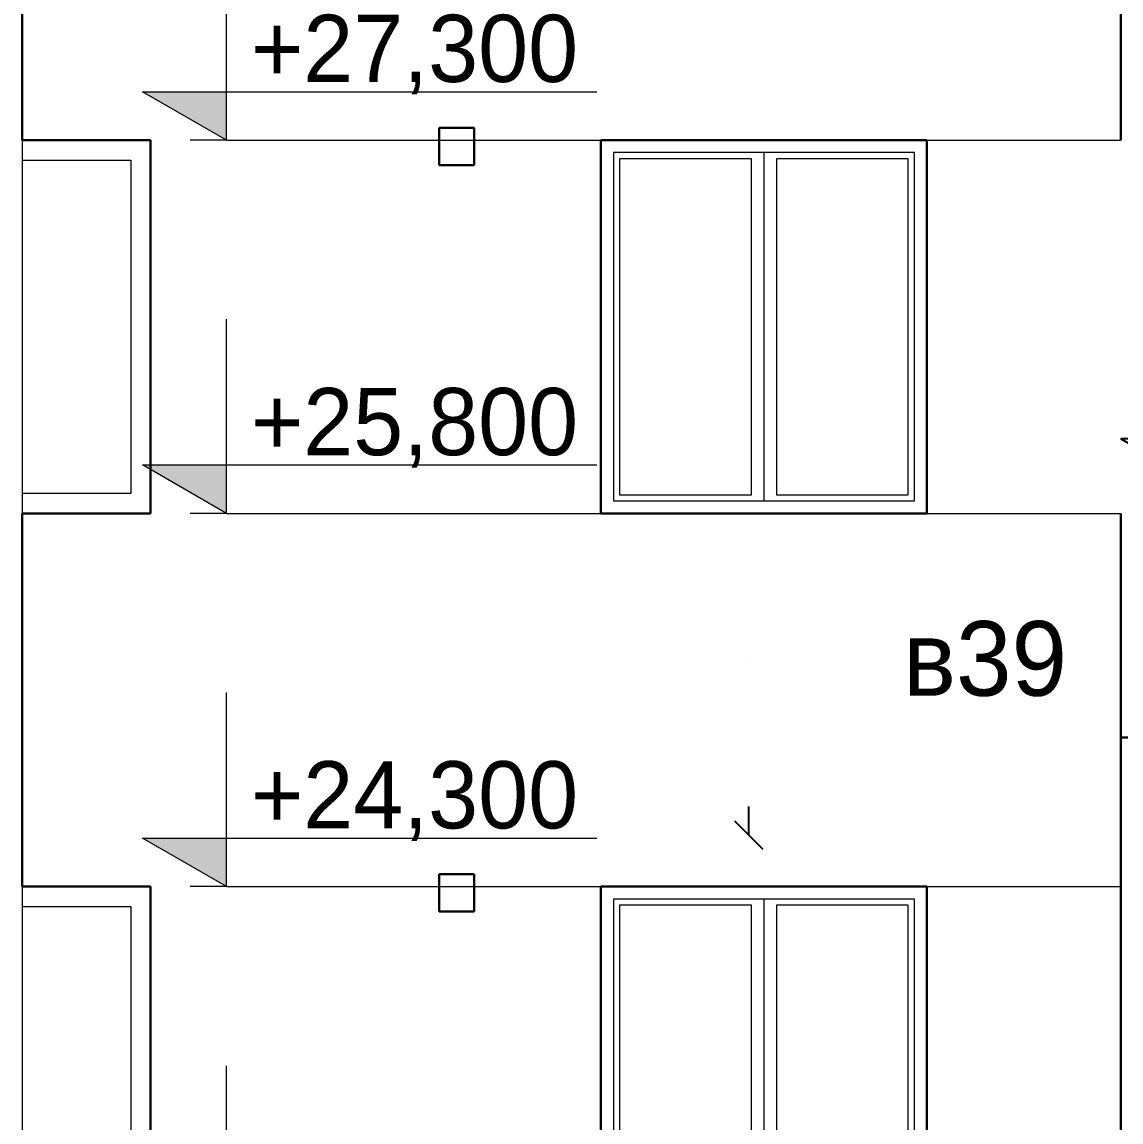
# Model space of a CAD drawing. Extents: x -464571 to -430223, y -12741 to 36790.
# Drawn here: x -464495 to -460079, y 23354 to 27775 of the extents above; entities that cross this region are included whole.
import ezdxf

# ---------------------------------------------------------------- set-up
doc = ezdxf.new("R2010")
doc.units = 0
doc.header["$MEASUREMENT"] = 0
doc.linetypes.add('Крупный пунктир', pattern=[14062.5, 0, -14062.5])
for name, color, linetype, lineweight in [('01 Виноски_Ном_пера__19', 255, 'Continuous', 0), ('Интерьер- Перегородка_Ном_пера__41', 7, 'Continuous', 30), ('Интерьер- Перегородка_Ном_пера__47', 7, 'Continuous', 25), ('Окна ArchiCAD_Ном_пера__1', 7, 'Continuous', 13), ('Окна ArchiCAD_Ном_пера__11', 171, 'Continuous', 18), ('Окна ArchiCAD_Ном_пера__120', 7, 'Continuous', 13), ('Окна ArchiCAD_Ном_пера__41', 7, 'Continuous', 30)]:
    doc.layers.add(name, color=color, linetype=linetype, lineweight=lineweight)
for name, color, linetype, lineweight, true_color in [('01 Виноски_Ном_пера__3', 7, 'Continuous', 18, 0xdd5800), ('0_Ном_пера__98', 7, 'Continuous', 13, 0x001f3e), ('Окна ArchiCAD_Ном_пера__91', 171, 'Continuous', 13, 0xaaaaff)]:
    doc.layers.add(name, color=color, linetype=linetype, lineweight=lineweight, true_color=true_color)
doc.layers.add('Интерьер- Перегородка', color=7, linetype='Continuous')
doc.layers.add('Окна ArchiCAD', color=7, linetype='Continuous')
doc.styles.add('СГЕНЕРИР_СТИЛЬ_1', font='GOTHIC.TTF')
doc.styles.add('СГЕНЕРИР_СТИЛЬ_2', font='GOTHIC.TTF')
doc.dimstyles.new('СГЕНЕРИР_СТИЛЬ__1', dxfattribs={"dimtxt": 0.18, "dimasz": 114, "dimexe": 0.18, "dimexo": 0.0625, "dimgap": 0.09, "dimtad": 0, "dimtih": 1, "dimtoh": 1, "dimdec": 4, "dimzin": 0, "dimdsep": 46, "dimcen": 0.09, "dimadec": 0, "dimazin": 0, "dimtfac": 1, "dimtdec": 4, "dimtmove": 0, "dimatfit": 3, "dimldrblk": 'ARROWHEAD_6', "dimfxl": 0, "dimtolj": 1, "dimtzin": 0, "dimarcsym": 0})
pattern_1 = [(45, (-133390.85, 0), (-265.16504, 265.16504), []), (45, (-133443.9, 53.03), (-265.16504, 265.16504), []), (45, (-133496.92, 106.07), (-265.16504, 265.16504), [])]

# ---------------------------------------------------------------- blocks, each defined once
blk = doc.blocks.new('Элемент разреза_29', base_point=(-133390.9, 0))
at = {"layer": 'Окна ArchiCAD_Ном_пера__1', "linetype": 'Continuous'}
for p, q in [((-464495.4, 27300), (-464495.4, 27220)), ((-464495.4, 27220), (-464495.4, 25880)), ((-464495.4, 27220), (-464058.4, 27220)), ((-464058.4, 27220), (-464058.4, 25880)), ((-464058.4, 25880), (-464495.4, 25880)), ((-464495.4, 25880), (-464495.4, 25800))]:
    blk.add_line(p, q, dxfattribs=at)
at = {"layer": 'Окна ArchiCAD_Ном_пера__41', "linetype": 'Continuous'}
for p, q in [((-464495.4, 27300), (-463978.4, 27300)), ((-463978.4, 27300), (-463978.4, 25800)), ((-463978.4, 25800), (-464495.4, 25800))]:
    blk.add_line(p, q, dxfattribs=at)
blk = doc.blocks.new('Элемент разреза_21', base_point=(-133390.9, 0))
at = {"layer": 'Окна ArchiCAD_Ном_пера__1', "linetype": 'Continuous'}
for p, q in [((-464495.4, 24300), (-464495.4, 24220)), ((-464495.4, 24220), (-464495.4, 22880)), ((-464495.4, 24220), (-464058.4, 24220)), ((-464058.4, 24220), (-464058.4, 22880)), ((-464058.4, 22880), (-464495.4, 22880)), ((-464495.4, 22880), (-464495.4, 22800))]:
    blk.add_line(p, q, dxfattribs=at)
at = {"layer": 'Окна ArchiCAD_Ном_пера__41', "linetype": 'Continuous'}
for p, q in [((-463978.4, 24300), (-464495.4, 24300)), ((-463978.4, 22800), (-463978.4, 24300)), ((-464495.4, 22800), (-463978.4, 22800))]:
    blk.add_line(p, q, dxfattribs=at)
blk = doc.blocks.new('Элемент разреза_36', base_point=(-133390.9, 0))
at = {"layer": 'Окна ArchiCAD_Ном_пера__1', "linetype": 'Continuous'}
for p, q in [((-462118.9, 27250), (-462118.9, 25850)), ((-460908.9, 27250), (-462118.9, 27250)), ((-460908.9, 25850), (-460908.9, 27250)), ((-462118.9, 25850), (-460908.9, 25850))]:
    blk.add_line(p, q, dxfattribs=at)
at = {"layer": 'Окна ArchiCAD_Ном_пера__120', "linetype": 'Continuous'}
for p, q in [((-461513.9, 27250), (-461513.9, 27225)), ((-462093.9, 27225), (-462093.9, 25875)), ((-461563.9, 27225), (-462093.9, 27225)), ((-461563.9, 25875), (-461563.9, 27225)), ((-461513.9, 27225), (-461513.9, 25875)), ((-460933.9, 27225), (-461463.9, 27225)), ((-461463.9, 27225), (-461463.9, 25875)), ((-460933.9, 25875), (-460933.9, 27225)), ((-462093.9, 25875), (-461563.9, 25875)), ((-461513.9, 25875), (-461513.9, 25850)), ((-461463.9, 25875), (-460933.9, 25875))]:
    blk.add_line(p, q, dxfattribs=at)
at = {"layer": 'Окна ArchiCAD_Ном_пера__41', "linetype": 'Continuous'}
for p, q in [((-462168.9, 25800), (-462168.9, 27300)), ((-462168.9, 27300), (-460858.9, 27300)), ((-460858.9, 27300), (-460858.9, 25800)), ((-460858.9, 25800), (-462168.9, 25800))]:
    blk.add_line(p, q, dxfattribs=at)
blk = doc.blocks.new('Элемент разреза_34', base_point=(-133390.9, 0))
at = {"layer": 'Окна ArchiCAD_Ном_пера__1', "linetype": 'Continuous'}
for p, q in [((-462118.9, 24250), (-462118.9, 22850)), ((-460908.9, 24250), (-462118.9, 24250)), ((-460908.9, 22850), (-460908.9, 24250)), ((-462118.9, 22850), (-460908.9, 22850))]:
    blk.add_line(p, q, dxfattribs=at)
at = {"layer": 'Окна ArchiCAD_Ном_пера__120', "linetype": 'Continuous'}
for p, q in [((-461513.9, 24250), (-461513.9, 24225)), ((-461563.9, 24225), (-462093.9, 24225)), ((-462093.9, 24225), (-462093.9, 22875)), ((-461563.9, 22875), (-461563.9, 24225)), ((-461513.9, 24225), (-461513.9, 22875)), ((-460933.9, 24225), (-461463.9, 24225)), ((-461463.9, 24225), (-461463.9, 22875)), ((-460933.9, 22875), (-460933.9, 24225)), ((-462093.9, 22875), (-461563.9, 22875)), ((-461513.9, 22875), (-461513.9, 22850)), ((-461463.9, 22875), (-460933.9, 22875))]:
    blk.add_line(p, q, dxfattribs=at)
at = {"layer": 'Окна ArchiCAD_Ном_пера__41', "linetype": 'Continuous'}
for p, q in [((-462168.9, 24300), (-462168.9, 22800)), ((-460858.9, 24300), (-462168.9, 24300)), ((-460858.9, 22800), (-460858.9, 24300)), ((-462168.9, 22800), (-460858.9, 22800))]:
    blk.add_line(p, q, dxfattribs=at)
blk = doc.blocks.new('Элемент разреза_49', base_point=(-133390.9, 0))
at = {"layer": 'Окна ArchiCAD_Ном_пера__41', "linetype": 'Continuous'}
for p, q in [((-462818.9, 24350), (-462818.9, 24200)), ((-462678.9, 24350), (-462818.9, 24350)), ((-462678.9, 24200), (-462678.9, 24350)), ((-462818.9, 24200), (-462678.9, 24200))]:
    blk.add_line(p, q, dxfattribs=at)
blk = doc.blocks.new('Элемент разреза_50', base_point=(-133390.9, 0))
at = {"layer": 'Интерьер- Перегородка_Ном_пера__41', "linetype": 'Continuous'}
for p, q in [((-464495.4, 24900), (-464495.4, 24300)), ((-464495.4, 22800), (-464495.4, 21900))]:
    blk.add_line(p, q, dxfattribs=at)
blk = doc.blocks.new('Элемент разреза_303', base_point=(-133390.9, 0))
at = {"layer": 'Окна ArchiCAD_Ном_пера__41', "linetype": 'Continuous'}
blk.add_line((-460078.9, 27900), (-460078.9, 27300), dxfattribs=at)
blk = doc.blocks.new('ARROWHEAD_6')
at = {"linetype": 'Continuous'}
for p, q in [((-0.5, -0.5), (0.5, 0.5)), ((0, 0), (-1, 0))]:
    blk.add_line(p, q, dxfattribs=at)
blk = doc.blocks.new('Элемент разреза_62', base_point=(-133390.9, 0))
at = {"layer": 'Окна ArchiCAD_Ном_пера__41', "linetype": 'Continuous'}
for p, q in [((-460078.9, 25800), (-460078.9, 24900)), ((-459568.9, 25800), (-459568.9, 24900))]:
    blk.add_line(p, q, dxfattribs=at)
blk = doc.blocks.new('Элемент разреза_73', base_point=(-133390.9, 0))
at = {"layer": 'Интерьер- Перегородка_Ном_пера__41', "linetype": 'Continuous'}
for p, q in [((-460078.9, 27900), (-464495.4, 27900)), ((-464495.4, 27900), (-464495.4, 27300)), ((-464495.4, 25800), (-464495.4, 24900))]:
    blk.add_line(p, q, dxfattribs=at)
blk = doc.blocks.new('Элемент разреза_72', base_point=(-133390.9, 0))
at = {"layer": 'Окна ArchiCAD_Ном_пера__41', "linetype": 'Continuous'}
for p, q in [((-462818.9, 27200), (-462818.9, 27350)), ((-462818.9, 27350), (-462678.9, 27350)), ((-462678.9, 27350), (-462678.9, 27200)), ((-462678.9, 27200), (-462818.9, 27200))]:
    blk.add_line(p, q, dxfattribs=at)
blk = doc.blocks.new('Элемент разреза_348', base_point=(-133390.9, 0))
at = {"layer": 'Интерьер- Перегородка_Ном_пера__41', "linetype": 'Continuous'}
blk.add_line((-460078.9, 24900), (-460078.9, 21900), dxfattribs=at)
blk = doc.blocks.new('Линейный размер_5', base_point=(-463673.3, -20))
at = {"layer": '0_Ном_пера__98', "linetype": 'Continuous'}
for points in [[(-463673.3, 27300), (-464010.7, 27495), (-463673.3, 27495)], [(-463673.3, 25800), (-464010.7, 25995), (-463673.3, 25995)], [(-463673.3, 24300), (-464010.7, 24495), (-463673.3, 24495)]]:
    blk.add_hatch(color=256, dxfattribs=at).paths.add_polyline_path(points, flags=0)
for p, q in [((-463673.3, 27300), (-463673.3, 28080)), ((-463673.3, 27300), (-464010.7, 27495)), ((-464010.7, 27495), (-463673.3, 27495)), ((-463673.3, 27495), (-462185.8, 27495)), ((-463673.3, 27300), (-463819.6, 27300)), ((-463673.3, 27300), (-460078.9, 27300)), ((-463673.3, 25800), (-463673.3, 26580)), ((-463673.3, 25800), (-464010.7, 25995)), ((-464010.7, 25995), (-463673.3, 25995)), ((-463673.3, 25995), (-462185.8, 25995)), ((-463673.3, 25800), (-463819.6, 25800)), ((-463673.3, 25800), (-460078.9, 25800)), ((-463673.3, 24300), (-463673.3, 25080)), ((-463673.3, 24300), (-464010.7, 24495)), ((-464010.7, 24495), (-463673.3, 24495)), ((-463673.3, 24495), (-462185.8, 24495)), ((-463673.3, 24300), (-463819.6, 24300)), ((-463673.3, 24300), (-460078.9, 24300)), ((-463673.3, 22800), (-463673.3, 23580))]:
    blk.add_line(p, q, dxfattribs=at)
at = {"layer": '0_Ном_пера__98', "char_height": 270, "attachment_point": 1, "style": 'СГЕНЕРИР_СТИЛЬ_2'}
for s, insert in [('{+27,300}', (-463575.8, 27804)), ('{+25,800}', (-463575.8, 26304)), ('{+24,300}', (-463575.8, 24804))]:
    blk.add_mtext(s, dxfattribs=dict(at, insert=insert))
blk = doc.blocks.new('Элемент разреза_302', base_point=(-133390.9, 0))
at = {"layer": 'Окна ArchiCAD_Ном_пера__91', "linetype": 'Continuous'}
h = blk.add_hatch(dxfattribs=at)
h.set_pattern_fill('Алюминий', color=256, style=0, pattern_type=2)
h.set_pattern_definition(pattern_1)
h.paths.add_polyline_path([(-459818.9, 25800), (-459818.9, 25720), (-459738.9, 25720), (-459738.9, 25800)], flags=0)
h = blk.add_hatch(dxfattribs=at)
h.set_pattern_fill('Алюминий', color=256, style=0, pattern_type=2)
h.set_pattern_definition(pattern_1)
h.paths.add_polyline_path([(-459818.9, 24380), (-459818.9, 24300), (-459738.9, 24300), (-459738.9, 24380)], flags=0)
at = {"layer": 'Окна ArchiCAD_Ном_пера__1', "linetype": 'Continuous'}
for p, q in [((-459818.9, 24380), (-459818.9, 25720)), ((-459808.9, 25720), (-459798.9, 25720)), ((-459808.9, 24380), (-459808.9, 25720)), ((-459798.9, 24380), (-459798.9, 25720)), ((-459738.9, 24380), (-459738.9, 25720)), ((-459808.9, 24380), (-459798.9, 24380))]:
    blk.add_line(p, q, dxfattribs=at)
at = {"layer": 'Окна ArchiCAD_Ном_пера__11', "linetype": 'Continuous'}
for p, q in [((-459818.9, 25720), (-459818.9, 25800)), ((-459818.9, 25800), (-459738.9, 25800)), ((-459738.9, 25720), (-459738.9, 25800)), ((-459818.9, 25720), (-459738.9, 25720)), ((-459818.9, 24300), (-459818.9, 24380)), ((-459818.9, 24380), (-459738.9, 24380)), ((-459738.9, 24300), (-459738.9, 24380)), ((-459818.9, 24300), (-459738.9, 24300))]:
    blk.add_line(p, q, dxfattribs=at)
at = {"layer": 'Окна ArchiCAD_Ном_пера__41', "linetype": 'Continuous'}
for p, q in [((-460078.9, 24900), (-460078.9, 24300)), ((-459818.9, 24900), (-460078.9, 24900)), ((-459568.9, 24900), (-459738.9, 24900)), ((-459568.9, 24900), (-459568.9, 24300))]:
    blk.add_line(p, q, dxfattribs=at)
at = {"layer": '01 Виноски_Ном_пера__3', "linetype": 'Continuous', "insert": (-460955, 25215), "char_height": 300, "width": 705.884, "attachment_point": 4, "style": 'СГЕНЕРИР_СТИЛЬ_1'}
blk.add_mtext('{в39}', dxfattribs=at)
at = {"layer": '01 Виноски_Ном_пера__19', "linetype": 'Крупный пунктир', "annotation_type": 0, "has_hookline": 1, "hookline_direction": 0, "text_width": 668.5}
blk.add_leader([(-461575, 24507.9), (-461575, 25215), (-460955.1, 25215)], dimstyle='СГЕНЕРИР_СТИЛЬ__1', dxfattribs=at)

msp = doc.modelspace()

# ---------------------------------------------------------------- linework, layer by layer
at = {"layer": 'Интерьер- Перегородка_Ном_пера__47', "linetype": 'Continuous'}
for p in [(-459568.9, 25800), (-459568.9, 26100)]:
    msp.add_line(p, (-460078.9, 26100), dxfattribs=at)

# ---------------------------------------------------------------- block references
at = {"linetype": 'Continuous'}
msp.add_blockref('Линейный размер_5', (-463673.3, -20), dxfattribs=at)
at = {"layer": 'Интерьер- Перегородка'}
for name in ['Элемент разреза_73', 'Элемент разреза_50', 'Элемент разреза_348']:
    msp.add_blockref(name, (-133390.9, 0), dxfattribs=at)
at = {"layer": 'Окна ArchiCAD'}
for name in ['Элемент разреза_303', 'Элемент разреза_72', 'Элемент разреза_29', 'Элемент разреза_36', 'Элемент разреза_302', 'Элемент разреза_62', 'Элемент разреза_49', 'Элемент разреза_21', 'Элемент разреза_34']:
    msp.add_blockref(name, (-133390.9, 0), dxfattribs=at)

doc.saveas('drawing.dxf')
